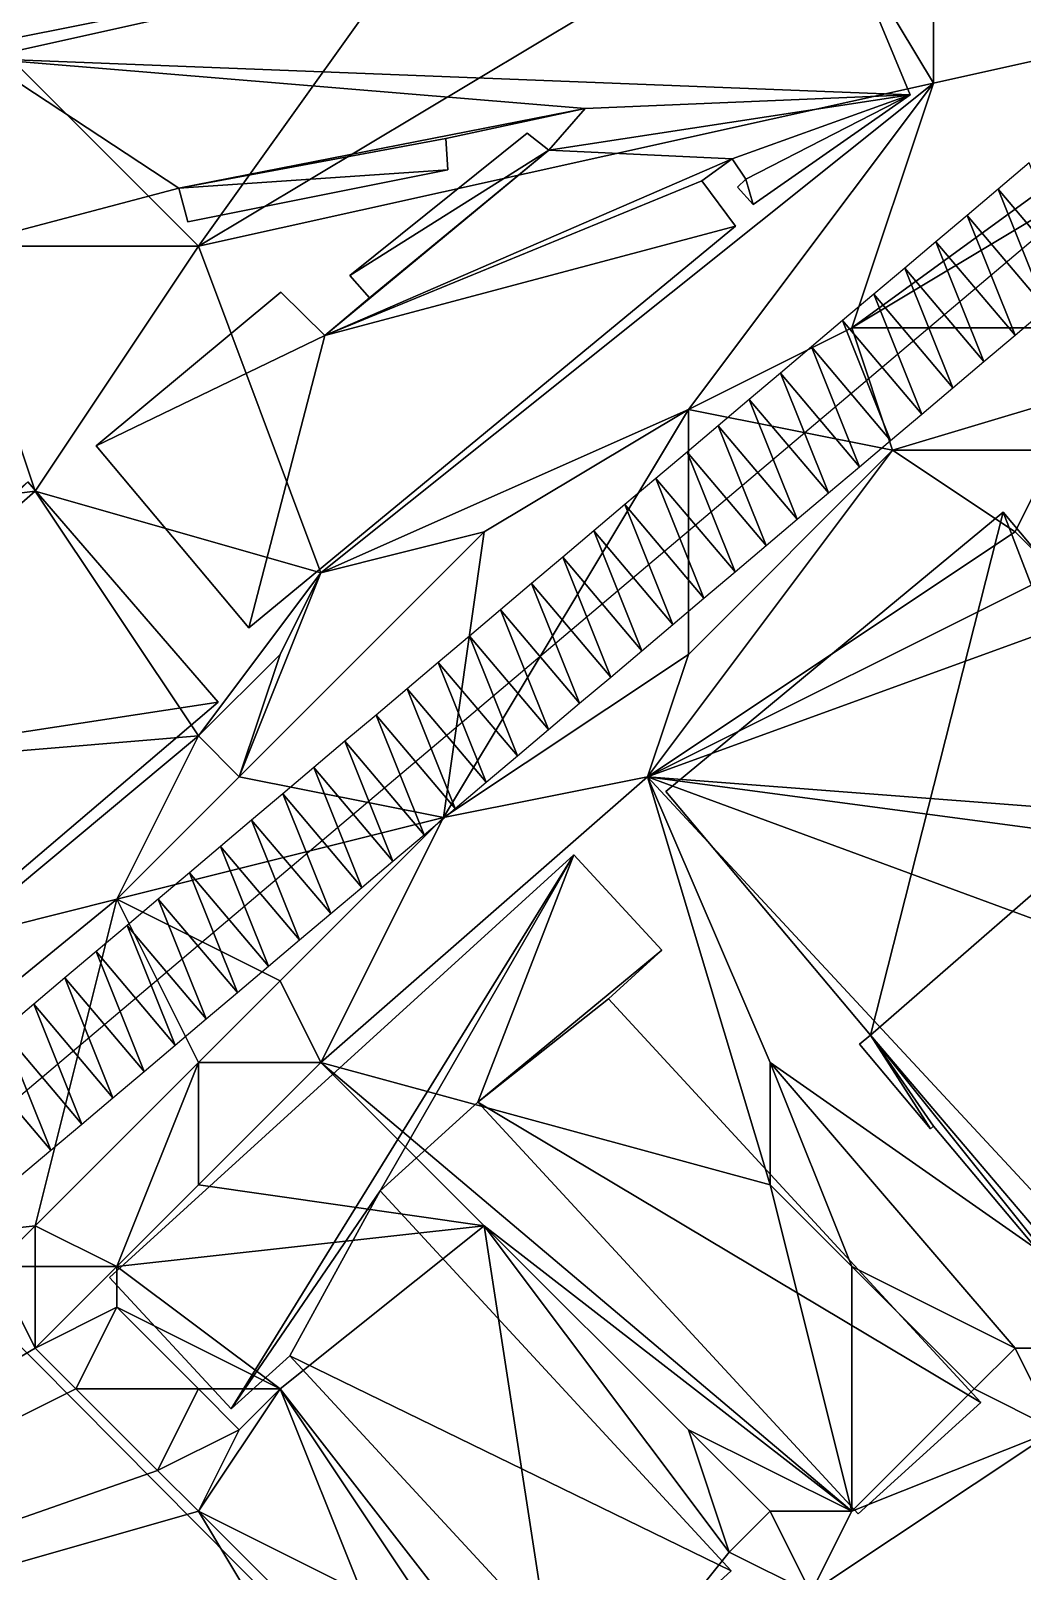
# Model space of a CAD drawing. Header units: metres. Extents: x -1103 to 901, y -902 to 905.
# Drawn here: x -438.2 to -389.6, y 193.1 to 268.6 of the extents above; entities that cross this region are included whole.
import ezdxf

# ---------------------------------------------------------------- set-up
doc = ezdxf.new("R2010")
doc.units = ezdxf.units.M
for name, color, linetype in [('OSM_BUILDING_FOOTPRINTS', 7, 'CONTINUOUS'), ('OSM_BUILDING_ROOFS', 1, 'CONTINUOUS'), ('OSM_BUILDING_WALLS', 8, 'CONTINUOUS'), ('OSM_ROAD_AXES', 2, 'CONTINUOUS'), ('OSM_ROAD_SURFACE', 9, 'CONTINUOUS'), ('OSM_TERRAIN', 3, 'CONTINUOUS')]:
    doc.layers.add(name, color=color, linetype=linetype)

msp = doc.modelspace()

# ---------------------------------------------------------------- linework, layer by layer
at = {"layer": 'OSM_BUILDING_FOOTPRINTS'}
for points in [[(-399.66, 276.318, 11.461), (-395.139, 265.425, 11.461), (-402.833, 260.051, 11.461), (-403.595, 260.891, 11.461), (-403.186, 261.289, 11.461), (-403.85, 262.285, 11.461), (-405.342, 261.212, 11.461), (-403.684, 258.989, 11.461), (-427.527, 239.293, 11.461), (-435.01, 248.228, 11.461), (-425.957, 255.749, 11.461), (-423.802, 253.625, 11.461), (-421.613, 255.472, 11.461), (-422.586, 256.567, 11.461), (-413.898, 263.545, 11.461), (-412.836, 262.716, 11.461), (-411.057, 264.751, 11.461), (-417.877, 263.291, 11.461), (-417.777, 261.743, 11.461), (-430.511, 259.199, 11.461), (-430.953, 260.847, 11.461), (-438.735, 258.79, 11.461), (-440.626, 267.206, 11.461), (-399.66, 276.318, 11.461)], [(-444.649, 222.361, 11.183), (-452.972, 232.005, 11.183), (-453.602, 231.463, 11.183), (-455.581, 233.752, 11.183), (-453.204, 235.776, 11.183), (-452.287, 234.714, 11.183), (-451.303, 235.544, 11.183), (-452.221, 236.616, 11.183), (-448.208, 240.034, 11.183), (-448.86, 240.786, 11.183), (-447.468, 241.969, 11.183), (-449.192, 243.959, 11.183), (-444.572, 247.897, 11.183), (-442.007, 244.922, 11.183), (-440.869, 245.895, 11.183), (-440.084, 244.988, 11.183), (-438.359, 246.459, 11.183), (-429.041, 235.665, 11.183), (-444.649, 222.361, 11.183)], [(-407.099, 231.286, 12.743), (-390.585, 244.966, 12.743), (-380.824, 233.332, 12.743), (-384.815, 230.026, 12.743), (-381.278, 225.812, 12.743), (-377.331, 229.086, 12.743), (-367.073, 216.877, 12.743), (-375.795, 209.644, 12.743), (-375.364, 209.135, 12.743), (-383.024, 202.787, 12.743), (-383.367, 203.197, 12.743), (-383.853, 202.798, 12.743), (-393.989, 214.875, 12.743), (-394.144, 214.753, 12.743), (-397.615, 218.889, 12.743), (-397.073, 219.343, 12.743), (-407.099, 231.286, 12.743)], [(-434.358, 207.465, 13.067), (-411.609, 228.179, 13.067), (-407.298, 223.501, 13.067), (-409.918, 221.112, 13.067), (-391.668, 201.339, 13.067), (-397.681, 195.875, 13.067), (-416.307, 216.058, 13.067), (-421.093, 211.701, 13.067), (-403.904, 193.077, 13.067), (-410.36, 187.205, 13.067), (-425.526, 203.628, 13.067), (-428.4, 201.018, 13.067), (-434.358, 207.465, 13.067)], [(-451.546, 193.929, 11.028), (-439.94, 205.297, 11.028), (-422.132, 187.349, 11.028), (-425.481, 184.075, 11.028), (-434.678, 175.062, 11.028), (-440.227, 180.647, 11.028), (-447.345, 173.68, 11.028), (-446.295, 172.618, 11.028), (-452.065, 166.956, 11.028), (-464.523, 179.508, 11.028), (-450.684, 193.055, 11.028), (-451.546, 193.929, 11.028)]]:
    msp.add_polyline3d(points, close=True, dxfattribs=at)
at = {"layer": 'OSM_BUILDING_ROOFS'}
for points in [[(-395.139, 265.425, 26.261), (-399.66, 276.318, 26.261), (-440.626, 267.206, 26.261)], [(-440.626, 267.206, 26.261), (-438.735, 258.79, 26.261), (-430.953, 260.847, 26.261)], [(-440.626, 267.206, 26.261), (-430.953, 260.847, 26.261), (-411.057, 264.751, 26.261)], [(-395.139, 265.425, 26.261), (-440.626, 267.206, 26.261), (-411.057, 264.751, 26.261)], [(-395.139, 265.425, 26.261), (-411.057, 264.751, 26.261), (-412.836, 262.716, 26.261)], [(-395.139, 265.425, 26.261), (-412.836, 262.716, 26.261), (-403.85, 262.285, 26.261)], [(-403.85, 262.285, 26.261), (-403.186, 261.289, 26.261), (-395.139, 265.425, 26.261)], [(-403.186, 261.289, 26.261), (-402.833, 260.051, 26.261), (-395.139, 265.425, 26.261)], [(-430.953, 260.847, 26.261), (-417.877, 263.291, 26.261), (-411.057, 264.751, 26.261)], [(-412.836, 262.716, 26.261), (-413.898, 263.545, 26.261), (-422.586, 256.567, 26.261)], [(-430.953, 260.847, 26.261), (-417.777, 261.743, 26.261), (-417.877, 263.291, 26.261)], [(-412.836, 262.716, 26.261), (-421.613, 255.472, 26.261), (-423.802, 253.625, 26.261)], [(-412.836, 262.716, 26.261), (-423.802, 253.625, 26.261), (-403.85, 262.285, 26.261)], [(-423.802, 253.625, 26.261), (-405.342, 261.212, 26.261), (-403.85, 262.285, 26.261)], [(-412.836, 262.716, 26.261), (-422.586, 256.567, 26.261), (-421.613, 255.472, 26.261)], [(-430.953, 260.847, 26.261), (-430.511, 259.199, 26.261), (-417.777, 261.743, 26.261)], [(-403.186, 261.289, 26.261), (-403.595, 260.891, 26.261), (-402.833, 260.051, 26.261)], [(-423.802, 253.625, 26.261), (-403.684, 258.989, 26.261), (-405.342, 261.212, 26.261)], [(-423.802, 253.625, 26.261), (-427.527, 239.293, 26.261), (-403.684, 258.989, 26.261)], [(-423.802, 253.625, 26.261), (-425.957, 255.749, 26.261), (-435.01, 248.228, 26.261)], [(-423.802, 253.625, 26.261), (-435.01, 248.228, 26.261), (-427.527, 239.293, 26.261)], [(-452.972, 232.005, 19.583), (-429.041, 235.665, 19.583), (-438.359, 246.459, 19.583)], [(-390.585, 244.966, 21.143), (-407.099, 231.286, 21.143), (-397.073, 219.343, 21.143)], [(-384.815, 230.026, 21.143), (-390.585, 244.966, 21.143), (-397.073, 219.343, 21.143)], [(-384.815, 230.026, 21.143), (-380.824, 233.332, 21.143), (-390.585, 244.966, 21.143)], [(-452.972, 232.005, 19.583), (-444.649, 222.361, 19.583), (-429.041, 235.665, 19.583)], [(-384.815, 230.026, 21.143), (-397.073, 219.343, 21.143), (-383.367, 203.197, 21.143)], [(-411.609, 228.179, 40.667), (-434.358, 207.465, 40.667), (-428.4, 201.018, 40.667)], [(-421.093, 211.701, 40.667), (-411.609, 228.179, 40.667), (-428.4, 201.018, 40.667)], [(-421.093, 211.701, 40.667), (-416.307, 216.058, 40.667), (-411.609, 228.179, 40.667)], [(-416.307, 216.058, 40.667), (-407.298, 223.501, 40.667), (-411.609, 228.179, 40.667)], [(-416.307, 216.058, 40.667), (-409.918, 221.112, 40.667), (-407.298, 223.501, 40.667)], [(-416.307, 216.058, 40.667), (-391.668, 201.339, 40.667), (-409.918, 221.112, 40.667)], [(-397.073, 219.343, 21.143), (-397.615, 218.889, 21.143), (-394.144, 214.753, 21.143)], [(-397.073, 219.343, 21.143), (-394.144, 214.753, 21.143), (-393.989, 214.875, 21.143)], [(-397.073, 219.343, 21.143), (-393.989, 214.875, 21.143), (-383.853, 202.798, 21.143)], [(-397.073, 219.343, 21.143), (-383.853, 202.798, 21.143), (-383.367, 203.197, 21.143)], [(-416.307, 216.058, 40.667), (-397.681, 195.875, 40.667), (-391.668, 201.339, 40.667)], [(-428.4, 201.018, 40.667), (-425.526, 203.628, 40.667), (-421.093, 211.701, 40.667)], [(-425.526, 203.628, 40.667), (-403.904, 193.077, 40.667), (-421.093, 211.701, 40.667)], [(-440.227, 180.647, 21.028), (-422.132, 187.349, 21.028), (-439.94, 205.297, 21.028)], [(-425.526, 203.628, 40.667), (-410.36, 187.205, 40.667), (-403.904, 193.077, 40.667)]]:
    msp.add_3dface(points, dxfattribs=at)
at = {"layer": 'OSM_BUILDING_WALLS'}
for points in [[(-399.66, 276.318, 11.461), (-440.626, 267.206, 11.461), (-440.626, 267.206, 26.261)], [(-399.66, 276.318, 11.461), (-440.626, 267.206, 26.261), (-399.66, 276.318, 26.261)], [(-395.139, 265.425, 11.461), (-399.66, 276.318, 11.461), (-399.66, 276.318, 26.261)], [(-395.139, 265.425, 11.461), (-399.66, 276.318, 26.261), (-395.139, 265.425, 26.261)], [(-402.833, 260.051, 11.461), (-395.139, 265.425, 11.461), (-395.139, 265.425, 26.261)], [(-402.833, 260.051, 11.461), (-395.139, 265.425, 26.261), (-402.833, 260.051, 26.261)], [(-417.877, 263.291, 11.461), (-411.057, 264.751, 11.461), (-411.057, 264.751, 26.261)], [(-417.877, 263.291, 11.461), (-411.057, 264.751, 26.261), (-417.877, 263.291, 26.261)], [(-411.057, 264.751, 11.461), (-412.836, 262.716, 11.461), (-412.836, 262.716, 26.261)], [(-411.057, 264.751, 11.461), (-412.836, 262.716, 26.261), (-411.057, 264.751, 26.261)], [(-413.898, 263.545, 11.461), (-422.586, 256.567, 11.461), (-422.586, 256.567, 26.261)], [(-413.898, 263.545, 11.461), (-422.586, 256.567, 26.261), (-413.898, 263.545, 26.261)], [(-412.836, 262.716, 11.461), (-413.898, 263.545, 11.461), (-413.898, 263.545, 26.261)], [(-412.836, 262.716, 11.461), (-413.898, 263.545, 26.261), (-412.836, 262.716, 26.261)], [(-417.777, 261.743, 11.461), (-417.877, 263.291, 11.461), (-417.877, 263.291, 26.261)], [(-417.777, 261.743, 11.461), (-417.877, 263.291, 26.261), (-417.777, 261.743, 26.261)], [(-405.342, 261.212, 11.461), (-403.85, 262.285, 11.461), (-403.85, 262.285, 26.261)], [(-405.342, 261.212, 11.461), (-403.85, 262.285, 26.261), (-405.342, 261.212, 26.261)], [(-403.85, 262.285, 11.461), (-403.186, 261.289, 11.461), (-403.186, 261.289, 26.261)], [(-403.85, 262.285, 11.461), (-403.186, 261.289, 26.261), (-403.85, 262.285, 26.261)], [(-430.511, 259.199, 11.461), (-417.777, 261.743, 11.461), (-417.777, 261.743, 26.261)], [(-430.511, 259.199, 11.461), (-417.777, 261.743, 26.261), (-430.511, 259.199, 26.261)], [(-403.186, 261.289, 11.461), (-403.595, 260.891, 11.461), (-403.595, 260.891, 26.261)], [(-403.186, 261.289, 11.461), (-403.595, 260.891, 26.261), (-403.186, 261.289, 26.261)], [(-438.735, 258.79, 11.461), (-430.953, 260.847, 11.461), (-430.953, 260.847, 26.261)], [(-438.735, 258.79, 11.461), (-430.953, 260.847, 26.261), (-438.735, 258.79, 26.261)], [(-430.953, 260.847, 11.461), (-430.511, 259.199, 11.461), (-430.511, 259.199, 26.261)], [(-430.953, 260.847, 11.461), (-430.511, 259.199, 26.261), (-430.953, 260.847, 26.261)], [(-403.684, 258.989, 11.461), (-405.342, 261.212, 11.461), (-405.342, 261.212, 26.261)], [(-403.684, 258.989, 11.461), (-405.342, 261.212, 26.261), (-403.684, 258.989, 26.261)], [(-403.595, 260.891, 11.461), (-402.833, 260.051, 11.461), (-402.833, 260.051, 26.261)], [(-403.595, 260.891, 11.461), (-402.833, 260.051, 26.261), (-403.595, 260.891, 26.261)], [(-427.527, 239.293, 11.461), (-403.684, 258.989, 11.461), (-403.684, 258.989, 26.261)], [(-427.527, 239.293, 11.461), (-403.684, 258.989, 26.261), (-427.527, 239.293, 26.261)], [(-422.586, 256.567, 11.461), (-421.613, 255.472, 11.461), (-421.613, 255.472, 26.261)], [(-422.586, 256.567, 11.461), (-421.613, 255.472, 26.261), (-422.586, 256.567, 26.261)], [(-425.957, 255.749, 11.461), (-435.01, 248.228, 11.461), (-435.01, 248.228, 26.261)], [(-425.957, 255.749, 11.461), (-435.01, 248.228, 26.261), (-425.957, 255.749, 26.261)], [(-423.802, 253.625, 11.461), (-425.957, 255.749, 11.461), (-425.957, 255.749, 26.261)], [(-423.802, 253.625, 11.461), (-425.957, 255.749, 26.261), (-423.802, 253.625, 26.261)], [(-421.613, 255.472, 11.461), (-423.802, 253.625, 11.461), (-423.802, 253.625, 26.261)], [(-421.613, 255.472, 11.461), (-423.802, 253.625, 26.261), (-421.613, 255.472, 26.261)], [(-435.01, 248.228, 11.461), (-427.527, 239.293, 11.461), (-427.527, 239.293, 26.261)], [(-435.01, 248.228, 11.461), (-427.527, 239.293, 26.261), (-435.01, 248.228, 26.261)], [(-429.041, 235.665, 11.183), (-438.359, 246.459, 11.183), (-438.359, 246.459, 19.583)], [(-429.041, 235.665, 11.183), (-438.359, 246.459, 19.583), (-429.041, 235.665, 19.583)], [(-390.585, 244.966, 12.743), (-407.099, 231.286, 12.743), (-407.099, 231.286, 21.143)], [(-390.585, 244.966, 12.743), (-407.099, 231.286, 21.143), (-390.585, 244.966, 21.143)], [(-380.824, 233.332, 12.743), (-390.585, 244.966, 12.743), (-390.585, 244.966, 21.143)], [(-380.824, 233.332, 12.743), (-390.585, 244.966, 21.143), (-380.824, 233.332, 21.143)], [(-444.649, 222.361, 11.183), (-429.041, 235.665, 11.183), (-429.041, 235.665, 19.583)], [(-444.649, 222.361, 11.183), (-429.041, 235.665, 19.583), (-444.649, 222.361, 19.583)], [(-407.099, 231.286, 12.743), (-397.073, 219.343, 12.743), (-397.073, 219.343, 21.143)], [(-407.099, 231.286, 12.743), (-397.073, 219.343, 21.143), (-407.099, 231.286, 21.143)], [(-411.609, 228.179, 13.067), (-434.358, 207.465, 13.067), (-434.358, 207.465, 40.667)], [(-411.609, 228.179, 13.067), (-434.358, 207.465, 40.667), (-411.609, 228.179, 40.667)], [(-407.298, 223.501, 13.067), (-411.609, 228.179, 13.067), (-411.609, 228.179, 40.667)], [(-407.298, 223.501, 13.067), (-411.609, 228.179, 40.667), (-407.298, 223.501, 40.667)], [(-409.918, 221.112, 13.067), (-407.298, 223.501, 13.067), (-407.298, 223.501, 40.667)], [(-409.918, 221.112, 13.067), (-407.298, 223.501, 40.667), (-409.918, 221.112, 40.667)], [(-391.668, 201.339, 13.067), (-409.918, 221.112, 13.067), (-409.918, 221.112, 40.667)], [(-391.668, 201.339, 13.067), (-409.918, 221.112, 40.667), (-391.668, 201.339, 40.667)], [(-397.073, 219.343, 12.743), (-397.615, 218.889, 12.743), (-397.615, 218.889, 21.143)], [(-397.073, 219.343, 12.743), (-397.615, 218.889, 21.143), (-397.073, 219.343, 21.143)], [(-397.615, 218.889, 12.743), (-394.144, 214.753, 12.743), (-394.144, 214.753, 21.143)], [(-397.615, 218.889, 12.743), (-394.144, 214.753, 21.143), (-397.615, 218.889, 21.143)], [(-421.093, 211.701, 13.067), (-416.307, 216.058, 13.067), (-416.307, 216.058, 40.667)], [(-421.093, 211.701, 13.067), (-416.307, 216.058, 40.667), (-421.093, 211.701, 40.667)], [(-416.307, 216.058, 13.067), (-397.681, 195.875, 13.067), (-397.681, 195.875, 40.667)], [(-416.307, 216.058, 13.067), (-397.681, 195.875, 40.667), (-416.307, 216.058, 40.667)], [(-394.144, 214.753, 12.743), (-393.989, 214.875, 12.743), (-393.989, 214.875, 21.143)], [(-394.144, 214.753, 12.743), (-393.989, 214.875, 21.143), (-394.144, 214.753, 21.143)], [(-393.989, 214.875, 12.743), (-383.853, 202.798, 12.743), (-383.853, 202.798, 21.143)], [(-393.989, 214.875, 12.743), (-383.853, 202.798, 21.143), (-393.989, 214.875, 21.143)], [(-403.904, 193.077, 13.067), (-421.093, 211.701, 13.067), (-421.093, 211.701, 40.667)], [(-403.904, 193.077, 13.067), (-421.093, 211.701, 40.667), (-403.904, 193.077, 40.667)], [(-434.358, 207.465, 13.067), (-428.4, 201.018, 13.067), (-428.4, 201.018, 40.667)], [(-434.358, 207.465, 13.067), (-428.4, 201.018, 40.667), (-434.358, 207.465, 40.667)], [(-422.132, 187.349, 11.028), (-439.94, 205.297, 11.028), (-439.94, 205.297, 21.028)], [(-422.132, 187.349, 11.028), (-439.94, 205.297, 21.028), (-422.132, 187.349, 21.028)], [(-428.4, 201.018, 13.067), (-425.526, 203.628, 13.067), (-425.526, 203.628, 40.667)], [(-428.4, 201.018, 13.067), (-425.526, 203.628, 40.667), (-428.4, 201.018, 40.667)], [(-425.526, 203.628, 13.067), (-410.36, 187.205, 13.067), (-410.36, 187.205, 40.667)], [(-425.526, 203.628, 13.067), (-410.36, 187.205, 40.667), (-425.526, 203.628, 40.667)], [(-397.681, 195.875, 13.067), (-391.668, 201.339, 13.067), (-391.668, 201.339, 40.667)], [(-397.681, 195.875, 13.067), (-391.668, 201.339, 40.667), (-397.681, 195.875, 40.667)], [(-410.36, 187.205, 13.067), (-403.904, 193.077, 13.067), (-403.904, 193.077, 40.667)], [(-410.36, 187.205, 13.067), (-403.904, 193.077, 40.667), (-410.36, 187.205, 40.667)]]:
    msp.add_3dface(points, dxfattribs=at)
at = {"layer": 'OSM_ROAD_AXES'}
msp.add_polyline3d([(-361.459, 281.704, 11.575), (-475.743, 185.059, 13.242), (-568.428, 108.563, 15.081), (-658.459, 30.519, 14.781), (-712.633, -16.991, 17.947), (-735.857, -37.053, 19.852), (-738.543, -38.988, 20.274), (-740.676, -40.835, 20.932), (-812.988, -100.179, 24.888), (-836.908, -123.458, 22.18), (-868.952, -154.745, 17.428), (-897.758, -186.208, 15.969), (-899.913, -187.933, 15.965)], dxfattribs=at)
at = {"layer": 'OSM_ROAD_SURFACE'}
for points in [[(-389.3, 262.089, 13.258), (-390.824, 260.8, 13.414), (-386.95, 256.219, 13.504)], [(-390.824, 260.8, 13.414), (-392.348, 259.512, 13.57), (-388.473, 254.93, 13.695)], [(-390.824, 260.8, 13.414), (-388.473, 254.93, 13.695), (-386.95, 256.219, 13.504)], [(-392.348, 259.512, 13.57), (-393.871, 258.223, 13.725), (-389.997, 253.642, 13.864)], [(-392.348, 259.512, 13.57), (-389.997, 253.642, 13.864), (-388.473, 254.93, 13.695)], [(-393.871, 258.223, 13.725), (-395.395, 256.934, 13.881), (-391.521, 252.353, 13.974)], [(-393.871, 258.223, 13.725), (-391.521, 252.353, 13.974), (-389.997, 253.642, 13.864)], [(-395.395, 256.934, 13.881), (-396.919, 255.646, 14.037), (-393.045, 251.064, 14.084)], [(-395.395, 256.934, 13.881), (-393.045, 251.064, 14.084), (-391.521, 252.353, 13.974)], [(-396.919, 255.646, 14.037), (-398.443, 254.357, 14.157), (-394.569, 249.776, 14.194)], [(-396.919, 255.646, 14.037), (-394.569, 249.776, 14.194), (-393.045, 251.064, 14.084)], [(-398.443, 254.357, 14.157), (-399.967, 253.069, 14.244), (-396.092, 248.487, 14.304)], [(-398.443, 254.357, 14.157), (-396.092, 248.487, 14.304), (-394.569, 249.776, 14.194)], [(-399.967, 253.069, 14.244), (-401.49, 251.78, 14.324), (-397.616, 247.199, 14.389)], [(-399.967, 253.069, 14.244), (-397.616, 247.199, 14.389), (-396.092, 248.487, 14.304)], [(-401.49, 251.78, 14.324), (-403.014, 250.491, 14.404), (-399.14, 245.91, 14.475)], [(-401.49, 251.78, 14.324), (-399.14, 245.91, 14.475), (-397.616, 247.199, 14.389)], [(-403.014, 250.491, 14.404), (-404.538, 249.203, 14.486), (-400.664, 244.621, 14.561)], [(-403.014, 250.491, 14.404), (-400.664, 244.621, 14.561), (-399.14, 245.91, 14.475)], [(-404.538, 249.203, 14.486), (-406.062, 247.914, 14.568), (-402.187, 243.333, 14.647)], [(-404.538, 249.203, 14.486), (-402.187, 243.333, 14.647), (-400.664, 244.621, 14.561)], [(-406.062, 247.914, 14.568), (-407.586, 246.626, 14.572), (-403.711, 242.044, 14.733)], [(-406.062, 247.914, 14.568), (-403.711, 242.044, 14.733), (-402.187, 243.333, 14.647)], [(-407.586, 246.626, 14.572), (-409.109, 245.337, 14.585), (-405.235, 240.756, 14.819)], [(-407.586, 246.626, 14.572), (-405.235, 240.756, 14.819), (-403.711, 242.044, 14.733)], [(-409.109, 245.337, 14.585), (-410.633, 244.048, 14.612), (-406.759, 239.467, 14.865)], [(-409.109, 245.337, 14.585), (-406.759, 239.467, 14.865), (-405.235, 240.756, 14.819)], [(-410.633, 244.048, 14.612), (-412.157, 242.76, 14.639), (-408.283, 238.178, 14.868)], [(-410.633, 244.048, 14.612), (-408.283, 238.178, 14.868), (-406.759, 239.467, 14.865)], [(-412.157, 242.76, 14.639), (-413.681, 241.471, 14.665), (-409.806, 236.89, 14.872)], [(-412.157, 242.76, 14.639), (-409.806, 236.89, 14.872), (-408.283, 238.178, 14.868)], [(-413.681, 241.471, 14.665), (-415.205, 240.183, 14.692), (-411.33, 235.601, 14.876)], [(-413.681, 241.471, 14.665), (-411.33, 235.601, 14.876), (-409.806, 236.89, 14.872)], [(-415.205, 240.183, 14.692), (-416.728, 238.894, 14.718), (-412.854, 234.313, 14.879)], [(-415.205, 240.183, 14.692), (-412.854, 234.313, 14.879), (-411.33, 235.601, 14.876)], [(-416.728, 238.894, 14.718), (-418.252, 237.605, 14.693), (-414.378, 233.024, 14.883)], [(-416.728, 238.894, 14.718), (-414.378, 233.024, 14.883), (-412.854, 234.313, 14.879)], [(-418.252, 237.605, 14.693), (-419.776, 236.317, 14.667), (-415.902, 231.735, 14.887)], [(-418.252, 237.605, 14.693), (-415.902, 231.735, 14.887), (-414.378, 233.024, 14.883)], [(-419.776, 236.317, 14.667), (-421.3, 235.028, 14.641), (-417.425, 230.447, 14.89)], [(-419.776, 236.317, 14.667), (-417.425, 230.447, 14.89), (-415.902, 231.735, 14.887)], [(-421.3, 235.028, 14.641), (-422.823, 233.74, 14.615), (-418.949, 229.158, 14.846)], [(-421.3, 235.028, 14.641), (-418.949, 229.158, 14.846), (-417.425, 230.447, 14.89)], [(-422.823, 233.74, 14.615), (-424.347, 232.451, 14.589), (-420.473, 227.87, 14.776)], [(-422.823, 233.74, 14.615), (-420.473, 227.87, 14.776), (-418.949, 229.158, 14.846)], [(-424.347, 232.451, 14.589), (-425.871, 231.162, 14.556), (-421.997, 226.581, 14.706)], [(-424.347, 232.451, 14.589), (-421.997, 226.581, 14.706), (-420.473, 227.87, 14.776)], [(-425.871, 231.162, 14.556), (-427.395, 229.874, 14.504), (-423.52, 225.292, 14.636)], [(-425.871, 231.162, 14.556), (-423.52, 225.292, 14.636), (-421.997, 226.581, 14.706)], [(-427.395, 229.874, 14.504), (-428.919, 228.585, 14.452), (-425.044, 224.004, 14.566)], [(-427.395, 229.874, 14.504), (-425.044, 224.004, 14.566), (-423.52, 225.292, 14.636)], [(-428.919, 228.585, 14.452), (-430.442, 227.297, 14.399), (-426.568, 222.715, 14.496)], [(-428.919, 228.585, 14.452), (-426.568, 222.715, 14.496), (-425.044, 224.004, 14.566)], [(-430.442, 227.297, 14.399), (-431.966, 226.008, 14.337), (-428.092, 221.427, 14.424)], [(-430.442, 227.297, 14.399), (-428.092, 221.427, 14.424), (-426.568, 222.715, 14.496)], [(-431.966, 226.008, 14.337), (-433.49, 224.719, 14.266), (-429.616, 220.138, 14.352)], [(-431.966, 226.008, 14.337), (-429.616, 220.138, 14.352), (-428.092, 221.427, 14.424)], [(-433.49, 224.719, 14.266), (-435.014, 223.431, 14.195), (-431.139, 218.849, 14.28)], [(-433.49, 224.719, 14.266), (-431.139, 218.849, 14.28), (-429.616, 220.138, 14.352)], [(-435.014, 223.431, 14.195), (-436.538, 222.142, 14.12), (-432.663, 217.561, 14.211)], [(-435.014, 223.431, 14.195), (-432.663, 217.561, 14.211), (-431.139, 218.849, 14.28)], [(-436.538, 222.142, 14.12), (-438.061, 220.854, 14.045), (-434.187, 216.272, 14.142)], [(-436.538, 222.142, 14.12), (-434.187, 216.272, 14.142), (-432.663, 217.561, 14.211)], [(-438.061, 220.854, 14.045), (-439.585, 219.565, 13.97), (-435.711, 214.983, 14.072)], [(-438.061, 220.854, 14.045), (-435.711, 214.983, 14.072), (-434.187, 216.272, 14.142)], [(-439.585, 219.565, 13.97), (-441.109, 218.276, 13.895), (-437.235, 213.695, 14.002)], [(-439.585, 219.565, 13.97), (-437.235, 213.695, 14.002), (-435.711, 214.983, 14.072)], [(-441.109, 218.276, 13.895), (-438.758, 212.406, 13.927), (-437.235, 213.695, 14.002)]]:
    msp.add_3dface(points, dxfattribs=at)
at = {"layer": 'OSM_TERRAIN'}
for points in [[(-394, 266, 13.49), (-400, 276, 13.591), (-430, 258, 13.51)], [(-430, 258, 13.51), (-400, 276, 13.591), (-420, 272, 13.57)], [(-400, 276, 13.591), (-394, 266, 13.49), (-394, 274, 12.852)], [(-376, 270, 11.932), (-394, 274, 12.852), (-394, 266, 13.49)], [(-440, 268, 13.491), (-430, 258, 13.51), (-420, 272, 13.57)], [(-440, 268, 13.491), (-420, 272, 13.57), (-440, 270, 12.898)], [(-398, 254, 14.116), (-376, 270, 11.932), (-394, 266, 13.49)], [(-398, 254, 14.116), (-388, 260, 13.11), (-376, 270, 11.932)], [(-442, 258, 13.117), (-430, 258, 13.51), (-440, 268, 13.491)], [(-430, 258, 13.51), (-424, 242, 13.625), (-394, 266, 13.49)], [(-424, 242, 13.625), (-406, 250, 14.442), (-394, 266, 13.49)], [(-406, 250, 14.442), (-398, 254, 14.116), (-394, 266, 13.49)], [(-398, 254, 14.116), (-376, 254, 13.247), (-388, 260, 13.11)], [(-454, 244, 13.111), (-438, 246, 13.454), (-442, 258, 13.117)], [(-442, 258, 13.117), (-438, 246, 13.454), (-430, 258, 13.51)], [(-438, 246, 13.454), (-424, 242, 13.625), (-430, 258, 13.51)], [(-406, 250, 14.442), (-396, 248, 14.269), (-398, 254, 14.116)], [(-396, 248, 14.269), (-376, 254, 13.247), (-398, 254, 14.116)], [(-396, 248, 14.269), (-388, 248, 14.171), (-376, 254, 13.247)], [(-416, 244, 14.57), (-406, 250, 14.442), (-424, 242, 13.625)], [(-418, 230, 14.84), (-406, 238, 14.892), (-406, 250, 14.442)], [(-418, 230, 14.84), (-406, 250, 14.442), (-416, 244, 14.57)], [(-406, 238, 14.892), (-396, 248, 14.269), (-406, 250, 14.442)], [(-408, 232, 15.287), (-396, 248, 14.269), (-406, 238, 14.892)], [(-408, 232, 15.287), (-390, 244, 15.341), (-396, 248, 14.269)], [(-390, 244, 15.341), (-388, 248, 14.171), (-396, 248, 14.269)], [(-390, 244, 15.341), (-388, 242, 15.313), (-388, 248, 14.171)], [(-454, 232, 13.321), (-430, 234, 13.589), (-438, 246, 13.454)], [(-454, 232, 13.321), (-438, 246, 13.454), (-454, 244, 13.111)], [(-430, 234, 13.589), (-424, 242, 13.625), (-438, 246, 13.454)], [(-428, 232, 14.412), (-416, 244, 14.57), (-424, 242, 13.625)], [(-428, 232, 14.412), (-418, 230, 14.84), (-416, 244, 14.57)], [(-408, 232, 15.287), (-388, 242, 15.313), (-390, 244, 15.341)], [(-430, 234, 13.589), (-426, 238, 14.018), (-424, 242, 13.625)], [(-426, 238, 14.018), (-428, 232, 14.412), (-424, 242, 13.625)], [(-408, 232, 15.287), (-386, 240, 15.214), (-388, 242, 15.313)], [(-382, 230, 15.374), (-386, 240, 15.214), (-408, 232, 15.287)], [(-430, 234, 13.589), (-428, 232, 14.412), (-426, 238, 14.018)], [(-408, 232, 15.287), (-406, 238, 14.892), (-418, 230, 14.84)], [(-442, 224, 13.475), (-430, 234, 13.589), (-454, 232, 13.321)], [(-442, 224, 13.475), (-434, 226, 14.213), (-430, 234, 13.589)], [(-434, 226, 14.213), (-428, 232, 14.412), (-430, 234, 13.589)], [(-434, 226, 14.213), (-418, 230, 14.84), (-428, 232, 14.412)], [(-424, 218, 15.123), (-408, 232, 15.287), (-418, 230, 14.84)], [(-424, 218, 15.123), (-402, 212, 15.243), (-408, 232, 15.287)], [(-402, 212, 15.243), (-402, 218, 15.772), (-408, 232, 15.287)], [(-382, 204, 15.341), (-370, 218, 15.318), (-408, 232, 15.287)], [(-402, 218, 15.772), (-382, 204, 15.341), (-408, 232, 15.287)], [(-408, 232, 15.287), (-370, 218, 15.318), (-378, 228, 15.341)], [(-408, 232, 15.287), (-378, 228, 15.341), (-382, 230, 15.374)], [(-426, 222, 14.459), (-418, 230, 14.84), (-434, 226, 14.213)], [(-426, 222, 14.459), (-424, 218, 15.123), (-418, 230, 14.84)], [(-438, 210, 13.882), (-434, 226, 14.213), (-456, 208, 13.137)], [(-456, 208, 13.137), (-434, 226, 14.213), (-442, 224, 13.475)], [(-438, 210, 13.882), (-430, 218, 14.261), (-434, 226, 14.213)], [(-434, 226, 14.213), (-430, 218, 14.261), (-426, 222, 14.459)], [(-430, 218, 14.261), (-424, 218, 15.123), (-426, 222, 14.459)], [(-434, 208, 15.199), (-430, 218, 14.261), (-438, 210, 13.882)], [(-434, 208, 15.199), (-430, 212, 15.148), (-430, 218, 14.261)], [(-430, 212, 15.148), (-416, 210, 15.136), (-424, 218, 15.123)], [(-430, 212, 15.148), (-424, 218, 15.123), (-430, 218, 14.261)], [(-424, 218, 15.123), (-416, 210, 15.136), (-398, 196, 15.269)], [(-398, 196, 15.269), (-402, 212, 15.243), (-424, 218, 15.123)], [(-398, 208, 15.243), (-402, 218, 15.772), (-402, 212, 15.243)], [(-398, 208, 15.243), (-390, 204, 15.808), (-402, 218, 15.772)], [(-390, 204, 15.808), (-382, 204, 15.341), (-402, 218, 15.772)], [(-434, 208, 15.199), (-416, 210, 15.136), (-430, 212, 15.148)], [(-398, 196, 15.269), (-398, 208, 15.243), (-402, 212, 15.243)], [(-456, 208, 13.137), (-440, 208, 13.594), (-438, 210, 13.882)], [(-440, 208, 13.594), (-438, 208, 13.902), (-438, 210, 13.882)], [(-438, 208, 13.902), (-434, 208, 15.199), (-438, 210, 13.882)], [(-426, 202, 15.082), (-416, 210, 15.136), (-434, 208, 15.199)], [(-412, 184, 15.273), (-416, 210, 15.136), (-426, 202, 15.082)], [(-412, 184, 15.273), (-404, 194, 15.309), (-416, 210, 15.136)], [(-416, 210, 15.136), (-404, 194, 15.309), (-406, 200, 15.529)], [(-416, 210, 15.136), (-406, 200, 15.529), (-398, 196, 15.269)], [(-472, 184, 13.088), (-438, 204, 13.203), (-440, 208, 13.594)], [(-438, 204, 13.203), (-438, 208, 13.902), (-440, 208, 13.594)], [(-438, 204, 13.203), (-434, 206, 15.039), (-434, 208, 15.199)], [(-438, 204, 13.203), (-434, 208, 15.199), (-438, 208, 13.902)], [(-434, 206, 15.039), (-426, 202, 15.082), (-434, 208, 15.199)], [(-398, 196, 15.269), (-392, 202, 15.281), (-398, 208, 15.243)], [(-398, 208, 15.243), (-392, 202, 15.281), (-390, 204, 15.808)], [(-438, 204, 13.203), (-436, 202, 13.21), (-434, 206, 15.039)], [(-436, 202, 13.21), (-430, 202, 15.121), (-434, 206, 15.039)], [(-430, 202, 15.121), (-426, 202, 15.082), (-434, 206, 15.039)], [(-472, 184, 13.088), (-436, 202, 13.21), (-438, 204, 13.203)], [(-392, 202, 15.281), (-388, 200, 15.982), (-390, 204, 15.808)], [(-388, 200, 15.982), (-382, 204, 15.341), (-390, 204, 15.808)], [(-472, 184, 13.088), (-432, 198, 13.225), (-436, 202, 13.21)], [(-432, 198, 13.225), (-430, 202, 15.121), (-436, 202, 13.21)], [(-432, 198, 13.225), (-428, 200, 15.001), (-430, 202, 15.121)], [(-430, 196, 13.235), (-422, 192, 14.386), (-426, 202, 15.082)], [(-430, 196, 13.235), (-426, 202, 15.082), (-428, 200, 15.001)], [(-430, 202, 15.121), (-428, 200, 15.001), (-426, 202, 15.082)], [(-418, 190, 14.955), (-412, 184, 15.273), (-426, 202, 15.082)], [(-422, 192, 14.386), (-418, 190, 14.955), (-426, 202, 15.082)], [(-398, 196, 15.269), (-388, 200, 15.982), (-392, 202, 15.281)], [(-430, 196, 13.235), (-428, 200, 15.001), (-432, 198, 13.225)], [(-404, 194, 15.309), (-402, 196, 15.684), (-406, 200, 15.529)], [(-406, 200, 15.529), (-402, 196, 15.684), (-398, 196, 15.269)], [(-400, 192, 15.862), (-376, 188, 16), (-388, 200, 15.982)], [(-400, 192, 15.862), (-388, 200, 15.982), (-398, 196, 15.269)], [(-472, 184, 13.088), (-430, 196, 13.235), (-432, 198, 13.225)], [(-424, 186, 13.109), (-430, 196, 13.235), (-472, 184, 13.088)], [(-424, 186, 13.109), (-426, 192, 13.266), (-430, 196, 13.235)], [(-426, 192, 13.266), (-422, 192, 14.386), (-430, 196, 13.235)], [(-404, 194, 15.309), (-400, 192, 15.862), (-402, 196, 15.684)], [(-400, 192, 15.862), (-398, 196, 15.269), (-402, 196, 15.684)], [(-412, 184, 15.273), (-400, 192, 15.862), (-404, 194, 15.309)]]:
    msp.add_3dface(points, dxfattribs=at)

doc.saveas('drawing.dxf')
